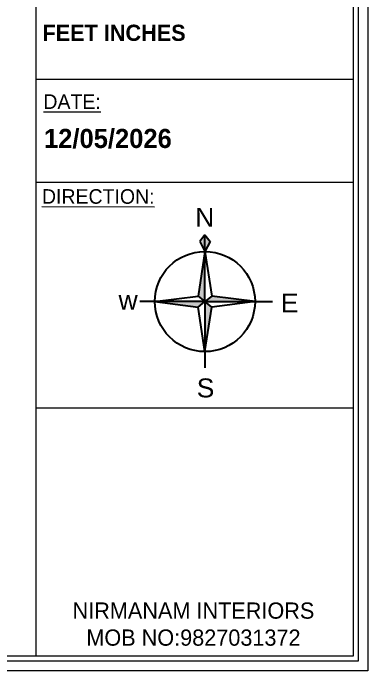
# Model space of a CAD drawing. Header units: inches. Extents: x 15448 to 46480, y -8154 to 0.
# Drawn here: x 22631.8 to 22816.9, y -4991.8 to -4649 of the extents above; entities that cross this region are included whole.
import ezdxf

# ---------------------------------------------------------------- set-up
doc = ezdxf.new("R2010")
doc.units = ezdxf.units.IN
doc.header["$MEASUREMENT"] = 0
for name, color, linetype in [('ELE', 5, 'Continuous'), ('FUR', 42, 'Continuous'), ('furni', 253, 'Continuous')]:
    doc.layers.add(name, color=color, linetype=linetype)
doc.styles.add('HEMI', font='stylu.ttf')
doc.styles.get("Standard").update_dxf_attribs({"font": 'arial.ttf'})

# ---------------------------------------------------------------- blocks, each defined once
blk = doc.blocks.new('A$C470D500B')
at = {"layer": 'ELE', "true_color": 0xed1f24}
h = blk.add_hatch(color=240, dxfattribs=at)
h.paths.add_polyline_path([(25.36, 49.16), (23.85, 47.28), (25.36, 44.35)])
h.paths.add_polyline_path([(25.36, 44.35), (26.88, 47.28), (25.36, 49.16)])
at = {"layer": 'ELE', "true_color": 0x000000}
h = blk.add_hatch(color=18, dxfattribs=at)
h.paths.add_polyline_path([(27.34, 28.11), (25.36, 29.71), (25.36, 15.08)])
h.paths.add_polyline_path([(40, 29.71), (27.34, 31.31), (25.36, 29.71)])
h.paths.add_polyline_path([(25.36, 44.35), (23.38, 31.31), (25.36, 29.71)])
h.paths.add_polyline_path([(23.38, 28.11), (25.36, 29.71), (10.73, 29.71)])
at = {"layer": 'ELE', "color": 240, "true_color": 0xed1f24}
for p, q in [((25.36, 49.16), (23.85, 47.28)), ((25.36, 49.16), (26.88, 47.28)), ((25.36, 44.35), (25.36, 49.16)), ((23.85, 47.28), (25.36, 44.35)), ((26.88, 47.28), (25.36, 44.35))]:
    blk.add_line(p, q, dxfattribs=at)
at = {"layer": 'ELE', "color": 18, "true_color": 0x000000}
for p, q in [((25.36, 44.35), (23.38, 31.31)), ((25.36, 29.71), (25.36, 44.35)), ((25.36, 44.35), (27.34, 31.31)), ((10.73, 29.71), (23.38, 31.31)), ((23.38, 31.31), (25.36, 29.71)), ((27.34, 31.31), (25.36, 29.71)), ((40, 29.71), (27.34, 31.31)), ((10.73, 29.71), (6.3, 29.71)), ((10.73, 29.71), (6.3, 29.71)), ((25.36, 29.71), (10.73, 29.71)), ((10.73, 29.71), (23.38, 28.11)), ((23.38, 28.11), (25.36, 29.71)), ((25.36, 29.71), (25.36, 15.08)), ((27.34, 28.11), (25.36, 29.71)), ((25.36, 29.71), (40, 29.71)), ((40, 29.71), (27.34, 28.11)), ((40, 29.71), (45.12, 29.71)), ((40, 29.71), (45.12, 29.71)), ((25.36, 15.08), (23.38, 28.11)), ((25.36, 15.08), (27.34, 28.11)), ((25.36, 15.08), (25.36, 10.4))]:
    blk.add_line(p, q, dxfattribs=at)
blk.add_circle((25.36, 29.71), 14.63, dxfattribs=at)
at = {"layer": 'ELE', "color": 240, "true_color": 0xed1f24}
blk.add_text('N', height=5.54, dxfattribs=at).set_placement((22.5, 51.52))
at = {"layer": 'ELE', "color": 18, "true_color": 0x000000}
for s, p in [('w', (0.11, 27.33)), ('E', (47.54, 26.51)), ('S', (22.95, 1.72))]:
    blk.add_text(s, height=5.54, dxfattribs=at).set_placement(p)

msp = doc.modelspace()

# ---------------------------------------------------------------- linework, layer by layer
at = {"layer": 'furni', "color": 18, "lineweight": 5, "true_color": 0x000000}
for p, q in [((22643.64, -4390.68), (22643.64, -4984.22)), ((22643.58, -4683.43), (22809.25, -4683.43)), ((22643.58, -4737.17), (22809.25, -4737.17)), ((22643.64, -4854.68), (22809.31, -4854.76))]:
    msp.add_line(p, q, dxfattribs=at)
for points in [[(21965.02, -4991.83), (21965.02, -4383.07), (22816.92, -4383.07), (22816.92, -4991.83)], [(21970.09, -4986.76), (21970.09, -4388.14), (22811.85, -4388.14), (22811.85, -4986.76)], [(21972.63, -4984.22), (21972.63, -4390.68), (22809.31, -4390.68), (22809.31, -4984.22)]]:
    msp.add_lwpolyline(points, close=True, dxfattribs=at)

# ---------------------------------------------------------------- block references
at = {"layer": 'FUR', "lineweight": 5, "xscale": 1.785439754999162, "yscale": 1.785439754999162, "zscale": 1.785439754999162}
msp.add_blockref('A$C470D500B', (22686.63, -4852.37), dxfattribs=at)

# ---------------------------------------------------------------- texts
at = {"lineweight": 5, "attachment_point": 1, "rotation": 359.9906, "style": 'HEMI'}
for s, insert, char_height, width in [('{\\fStylus BT|b1|i0|c0|p34;FEET INCHES}', (22647.12, -4655.01), 8.4489, 112.0606), ('{\\LDATE:}', (22647.6, -4691.32), 7.604, 58.8165), ('{\\fStylus BT|b1|i0|c0|p34;12/05/2026}', (22647.94, -4709.33), 9.9581, 77.026), ('{\\LDIRECTION:}', (22646.85, -4740.75), 7.604, 58.8165), ('\\pxqc;NIRMANAM INTERIORS\\PMOB NO:9827031372', (22654.28, -4956.18), 8.4489, 143.2535)]:
    msp.add_mtext(s, dxfattribs=dict(at, insert=insert, char_height=char_height, width=width))

doc.saveas('drawing.dxf')
